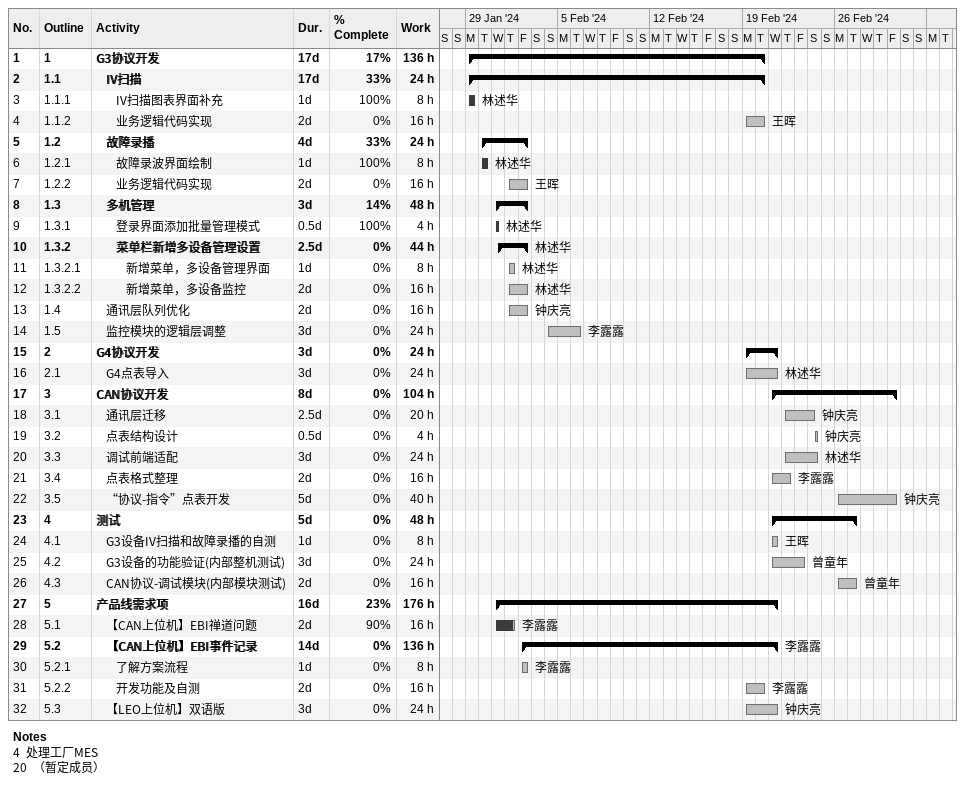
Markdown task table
| ID | WBS | Task | Duration | Start | Finish | Resources | % complete | Work (h) |
|---|---|---|---|---|---|---|---|---|
| 1 | 1 | **G3协议开发** | 17d | 2024-01-29 | 2024-02-20 |  | 17 | 136 |
| 2 | 1.1 | **IV扫描** | 17d | 2024-01-29 | 2024-02-20 |  | 33 | 24 |
| 3 | 1.1.1 | IV扫描图表界面补充 | 1d | 2024-01-29 | 2024-01-29 | 林述华 | 100 | 8 |
| 4 | 1.1.2 | 业务逻辑代码实现 | 2d | 2024-02-19 | 2024-02-20 | 王晖 | 0 | 16 |
| 5 | 1.2 | **故障录播** | 4d | 2024-01-30 | 2024-02-02 |  | 33 | 24 |
| 6 | 1.2.1 | 故障录波界面绘制 | 1d | 2024-01-30 | 2024-01-30 | 林述华 | 100 | 8 |
| 7 | 1.2.2 | 业务逻辑代码实现 | 2d | 2024-02-01 | 2024-02-02 | 王晖 | 0 | 16 |
| 8 | 1.3 | **多机管理** | 3d | 2024-01-31 | 2024-02-02 |  | 14 | 48 |
| 9 | 1.3.1 | 登录界面添加批量管理模式 | 0.5d | 2024-01-31 | 2024-01-31 | 林述华 | 100 | 4 |
| 10 | 1.3.2 | **菜单栏新增多设备管理设置** | 2.5d | 2024-01-31 | 2024-02-02 | 林述华 | 0 | 44 |
| 11 | 1.3.2.1 | 新增菜单，多设备管理界面 | 1d | 2024-02-01 | 2024-02-01 | 林述华 | 0 | 8 |
| 12 | 1.3.2.2 | 新增菜单，多设备监控 | 2d | 2024-02-01 | 2024-02-02 | 林述华 | 0 | 16 |
| 13 | 1.4 | 通讯层队列优化 | 2d | 2024-02-01 | 2024-02-02 | 钟庆亮 | 0 | 16 |
| 14 | 1.5 | 监控模块的逻辑层调整 | 3d | 2024-02-04 | 2024-02-06 | 李露露 | 0 | 24 |
| 15 | 2 | **G4协议开发** | 3d | 2024-02-19 | 2024-02-21 |  | 0 | 24 |
| 16 | 2.1 | G4点表导入 | 3d | 2024-02-19 | 2024-02-21 | 林述华 | 0 | 24 |
| 17 | 3 | **CAN协议开发** | 8d | 2024-02-21 | 2024-03-01 |  | 0 | 104 |
| 18 | 3.1 | 通讯层迁移 | 2.5d | 2024-02-22 | 2024-02-24 | 钟庆亮 | 0 | 20 |
| 19 | 3.2 | 点表结构设计 | 0.5d | 2024-02-24 | 2024-02-24 | 钟庆亮 | 0 | 4 |
| 20 | 3.3 | 调试前端适配 | 3d | 2024-02-22 | 2024-02-24 | 林述华 | 0 | 24 |
| 21 | 3.4 | 点表格式整理 | 2d | 2024-02-21 | 2024-02-22 | 李露露 | 0 | 16 |
| 22 | 3.5 | “协议-指令”点表开发 | 5d | 2024-02-26 | 2024-03-01 | 钟庆亮 | 0 | 40 |
| 23 | 4 | **测试** | 5d | 2024-02-21 | 2024-02-27 |  | 0 | 48 |
| 24 | 4.1 | G3设备IV扫描和故障录播的自测 | 1d | 2024-02-21 | 2024-02-21 | 王晖 | 0 | 8 |
| 25 | 4.2 | G3设备的功能验证(内部整机测试) | 3d | 2024-02-21 | 2024-02-23 | 曾童年 | 0 | 24 |
| 26 | 4.3 | CAN协议-调试模块(内部模块测试) | 2d | 2024-02-26 | 2024-02-27 | 曾童年 | 0 | 16 |
| 27 | 5 | **产品线需求项** | 16d | 2024-01-31 | 2024-02-21 |  | 23 | 176 |
| 28 | 5.1 | 【CAN上位机】EBI禅道问题 | 2d | 2024-01-31 | 2024-02-01 | 李露露 | 90 | 16 |
| 29 | 5.2 | **【CAN上位机】EBI事件记录** | 14d | 2024-02-02 | 2024-02-21 | 李露露 | 0 | 136 |
| 30 | 5.2.1 | 了解方案流程 | 1d | 2024-02-02 | 2024-02-02 | 李露露 | 0 | 8 |
| 31 | 5.2.2 | 开发功能及自测 | 2d | 2024-02-19 | 2024-02-20 | 李露露 | 0 | 16 |
| 32 | 5.3 | 【LEO上位机】双语版 | 3d | 2024-02-19 | 2024-02-21 | 钟庆亮 | 0 | 24 |

Notes
- 4: 处理工厂MES
- 20: （暂定成员）
